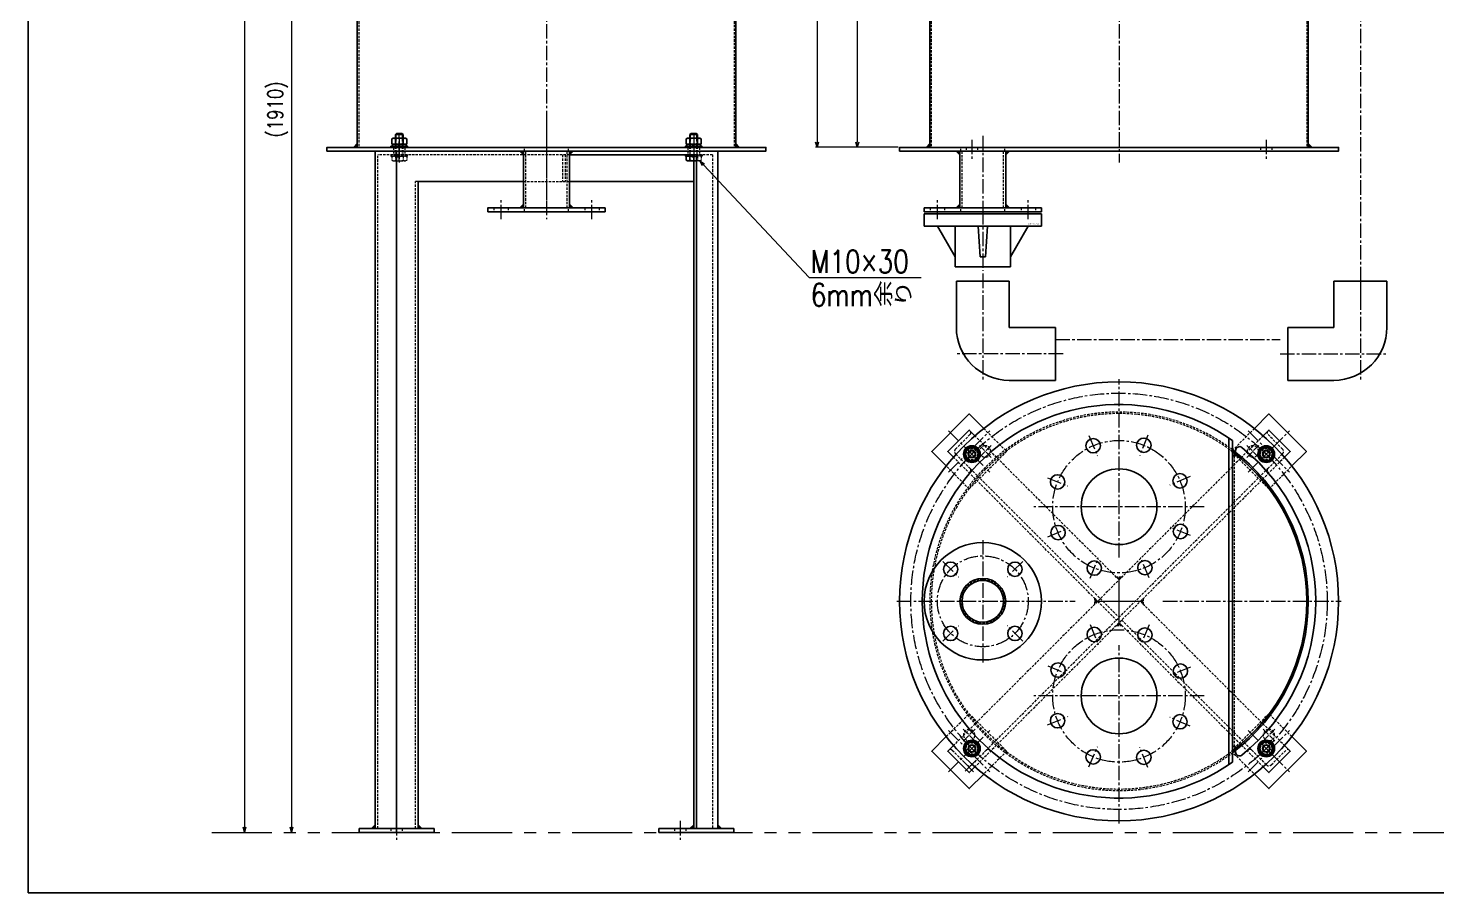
# Model space of a CAD drawing. Header units: millimetres. Extents: x 0 to 70370, y 0 to 11543.
# Drawn here: x 33250 to 35111, y 3808 to 4951 of the extents above; entities that cross this region are included whole.
import ezdxf
from ezdxf import colors
from ezdxf.entities.mleader import LeaderData, LeaderLine
from ezdxf.math import Vec2, Vec3

# ---------------------------------------------------------------- set-up
doc = ezdxf.new("R2010")
doc.units = ezdxf.units.MM
for name, pattern in [('CENTER2', [28.575, 19.05, -3.175, 3.175, -3.175]), ('HIDDEN', [9.525, 6.35, -3.175]), ('HIDDEN2', [4.7625, 3.175, -1.5875]), ('PHANTOM2', [31.75, 15.875, -3.175, 3.175, -3.175, 3.175, -3.175])]:
    doc.linetypes.add(name, pattern=pattern)
for name, color, linetype, lineweight in [('01_外形線', 7, 'Continuous', 25), ('02_細線', 5, 'Continuous', 13), ('03_かくれ線', 6, 'HIDDEN2', 13), ('04_中心線', 1, 'CENTER2', 9), ('05_仮想線', 2, 'PHANTOM2', 13), ('07_寸法線', 3, 'Continuous', 9)]:
    doc.layers.add(name, color=color, linetype=linetype, lineweight=lineweight)
doc.styles.get("Standard").update_dxf_attribs({"font": 'arial.ttf'})
doc.styles.add('寸法用', font='simplex.shx', dxfattribs={"width": 0.8, "bigfont": '@extfont2.shx'})
doc.dimstyles.new('機械製図用', dxfattribs={"dimtxt": 3.5, "dimasz": 3.5, "dimexe": 2, "dimexo": 0, "dimgap": 1.2, "dimtad": 1, "dimdsep": 46, "dimtxsty": '寸法用', "dimblk": 'OPEN30', "dimcen": 0, "dimclrd": 256, "dimclre": 256, "dimclrt": 7, "dimazin": 2, "dimtm": 1e-09, "dimtfac": 0.75, "dimtmove": 0, "dimatfit": 3, "dimldrblk": 'OPEN30', "dimfxl": 1, "dimlwd": -1, "dimlwe": -1, "dimarcsym": 0})

# ---------------------------------------------------------------- blocks, each defined once
blk = doc.blocks.new('*U2975')
at = {"layer": '04_中心線', "color": 0, "linetype": 'CENTER2', "transparency": 16777216}
for p, q in [((0, 7), (0, 38.5)), ((-38.5, 0), (-7, 0)), ((7, 0), (38.5, 0)), ((0, -38.5), (0, -7))]:
    blk.add_line(p, q, dxfattribs=at)
at = {"layer": '04_中心線', "color": 0, "linetype": 'Continuous', "transparency": 16777216}
for p, q in [((-3.5, 0), (3.5, 0)), ((0, -3.5), (0, 3.5))]:
    blk.add_line(p, q, dxfattribs=at)
blk = doc.blocks.new('*U2976')
at = {"layer": '04_中心線', "color": 0, "linetype": 'CENTER2', "transparency": 16777216}
for p, q in [((-11, 0), (-1.5, 0)), ((0, 1.5), (0, 11)), ((1.5, 0), (11, 0)), ((0, -11), (0, -1.5))]:
    blk.add_line(p, q, dxfattribs=at)
at = {"layer": '04_中心線', "color": 0, "linetype": 'Continuous', "transparency": 16777216}
for p, q in [((-0.75, 0), (0.75, 0)), ((0, -0.75), (0, 0.75))]:
    blk.add_line(p, q, dxfattribs=at)
blk = doc.blocks.new('*U2977')
at = {"layer": '04_中心線', "color": 0, "linetype": 'CENTER2', "transparency": 16777216}
for p, q in [((0, 7), (0, 38.5)), ((-38.5, 0), (-7, 0)), ((7, 0), (38.5, 0)), ((0, -38.5), (0, -7))]:
    blk.add_line(p, q, dxfattribs=at)
at = {"layer": '04_中心線', "color": 0, "linetype": 'Continuous', "transparency": 16777216}
for p, q in [((-3.5, 0), (3.5, 0)), ((0, -3.5), (0, 3.5))]:
    blk.add_line(p, q, dxfattribs=at)
blk = doc.blocks.new('*U2978')
at = {"layer": '04_中心線', "color": 0, "linetype": 'CENTER2', "transparency": 16777216}
for p, q in [((-11, 0), (-1.5, 0)), ((0, 1.5), (0, 11)), ((1.5, 0), (11, 0)), ((0, -11), (0, -1.5))]:
    blk.add_line(p, q, dxfattribs=at)
at = {"layer": '04_中心線', "color": 0, "linetype": 'Continuous', "transparency": 16777216}
for p, q in [((-0.75, 0), (0.75, 0)), ((0, -0.75), (0, 0.75))]:
    blk.add_line(p, q, dxfattribs=at)
blk = doc.blocks.new('*U2979')
at = {"layer": '04_中心線', "color": 0, "linetype": 'CENTER2', "transparency": 16777216}
for p, q in [((0, 7), (0, 38.5)), ((-38.5, 0), (-7, 0)), ((7, 0), (38.5, 0)), ((0, -38.5), (0, -7))]:
    blk.add_line(p, q, dxfattribs=at)
at = {"layer": '04_中心線', "color": 0, "linetype": 'Continuous', "transparency": 16777216}
for p, q in [((-3.5, 0), (3.5, 0)), ((0, -3.5), (0, 3.5))]:
    blk.add_line(p, q, dxfattribs=at)
blk = doc.blocks.new('*U2980')
at = {"layer": '04_中心線', "color": 0, "linetype": 'CENTER2', "transparency": 16777216}
for p, q in [((-11, 0), (-1.5, 0)), ((0, 1.5), (0, 11)), ((1.5, 0), (11, 0)), ((0, -11), (0, -1.5))]:
    blk.add_line(p, q, dxfattribs=at)
at = {"layer": '04_中心線', "color": 0, "linetype": 'Continuous', "transparency": 16777216}
for p, q in [((-0.75, 0), (0.75, 0)), ((0, -0.75), (0, 0.75))]:
    blk.add_line(p, q, dxfattribs=at)
blk = doc.blocks.new('*U2973')
at = {"layer": '04_中心線', "color": 0, "linetype": 'CENTER2', "transparency": 16777216}
for p, q in [((0, 7), (0, 38.5)), ((-38.5, 0), (-7, 0)), ((7, 0), (38.5, 0)), ((0, -38.5), (0, -7))]:
    blk.add_line(p, q, dxfattribs=at)
at = {"layer": '04_中心線', "color": 0, "linetype": 'Continuous', "transparency": 16777216}
for p, q in [((-3.5, 0), (3.5, 0)), ((0, -3.5), (0, 3.5))]:
    blk.add_line(p, q, dxfattribs=at)
blk = doc.blocks.new('*U2974')
at = {"layer": '04_中心線', "color": 0, "linetype": 'CENTER2', "transparency": 16777216}
for p, q in [((-11, 0), (-1.5, 0)), ((0, 1.5), (0, 11)), ((1.5, 0), (11, 0)), ((0, -11), (0, -1.5))]:
    blk.add_line(p, q, dxfattribs=at)
at = {"layer": '04_中心線', "color": 0, "linetype": 'Continuous', "transparency": 16777216}
for p, q in [((-0.75, 0), (0.75, 0)), ((0, -0.75), (0, 0.75))]:
    blk.add_line(p, q, dxfattribs=at)
blk = doc.blocks.new('*U2981')
at = {"layer": '04_中心線', "color": 0, "linetype": 'CENTER2', "transparency": 16777216}
for p, q in [((-11, 0), (-1.5, 0)), ((0, 1.5), (0, 11)), ((1.5, 0), (11, 0)), ((0, -11), (0, -1.5))]:
    blk.add_line(p, q, dxfattribs=at)
at = {"layer": '04_中心線', "color": 0, "linetype": 'Continuous', "transparency": 16777216}
for p, q in [((-0.75, 0), (0.75, 0)), ((0, -0.75), (0, 0.75))]:
    blk.add_line(p, q, dxfattribs=at)
blk = doc.blocks.new('*U2970')
at = {"layer": '04_中心線', "color": 0, "linetype": 'CENTER2', "transparency": 16777216}
for p, q in [((-11, 0), (-1.5, 0)), ((0, 1.5), (0, 11)), ((1.5, 0), (11, 0)), ((0, -11), (0, -1.5))]:
    blk.add_line(p, q, dxfattribs=at)
at = {"layer": '04_中心線', "color": 0, "linetype": 'Continuous', "transparency": 16777216}
for p, q in [((-0.75, 0), (0.75, 0)), ((0, -0.75), (0, 0.75))]:
    blk.add_line(p, q, dxfattribs=at)
blk = doc.blocks.new('*U2972')
at = {"layer": '04_中心線', "color": 0, "linetype": 'CENTER2', "transparency": 16777216}
for p, q in [((-11, 0), (-1.5, 0)), ((0, 1.5), (0, 11)), ((1.5, 0), (11, 0)), ((0, -11), (0, -1.5))]:
    blk.add_line(p, q, dxfattribs=at)
at = {"layer": '04_中心線', "color": 0, "linetype": 'Continuous', "transparency": 16777216}
for p, q in [((-0.75, 0), (0.75, 0)), ((0, -0.75), (0, 0.75))]:
    blk.add_line(p, q, dxfattribs=at)
blk = doc.blocks.new('*U2971')
at = {"layer": '04_中心線', "color": 0, "linetype": 'CENTER2', "transparency": 16777216}
for p, q in [((-11, 0), (-1.5, 0)), ((0, 1.5), (0, 11)), ((1.5, 0), (11, 0)), ((0, -11), (0, -1.5))]:
    blk.add_line(p, q, dxfattribs=at)
at = {"layer": '04_中心線', "color": 0, "linetype": 'Continuous', "transparency": 16777216}
for p, q in [((-0.75, 0), (0.75, 0)), ((0, -0.75), (0, 0.75))]:
    blk.add_line(p, q, dxfattribs=at)
blk = doc.blocks.new('*U2965')
at = {"layer": '04_中心線', "color": 0, "linetype": 'CENTER2', "transparency": 16777216}
for p, q in [((0, 58), (0, 293.5)), ((-293.5, 0), (-58, 0)), ((58, 0), (293.5, 0)), ((0, -293.5), (0, -58))]:
    blk.add_line(p, q, dxfattribs=at)
at = {"layer": '04_中心線', "color": 0, "linetype": 'Continuous', "transparency": 16777216}
for p, q in [((0, -29), (0, 29)), ((-29, 0), (29, 0))]:
    blk.add_line(p, q, dxfattribs=at)
blk = doc.blocks.new('*U2966')
at = {"layer": '04_中心線', "color": 0, "linetype": 'CENTER2', "transparency": 16777216}
for p, q in [((-11, 0), (-1.5, 0)), ((0, 1.5), (0, 11)), ((1.5, 0), (11, 0)), ((0, -11), (0, -1.5))]:
    blk.add_line(p, q, dxfattribs=at)
at = {"layer": '04_中心線', "color": 0, "linetype": 'Continuous', "transparency": 16777216}
for p, q in [((-0.75, 0), (0.75, 0)), ((0, -0.75), (0, 0.75))]:
    blk.add_line(p, q, dxfattribs=at)
blk = doc.blocks.new('*U2967')
at = {"layer": '04_中心線', "color": 0, "linetype": 'CENTER2', "transparency": 16777216}
for p, q in [((-11, 0), (-1.5, 0)), ((0, 1.5), (0, 11)), ((1.5, 0), (11, 0)), ((0, -11), (0, -1.5))]:
    blk.add_line(p, q, dxfattribs=at)
at = {"layer": '04_中心線', "color": 0, "linetype": 'Continuous', "transparency": 16777216}
for p, q in [((-0.75, 0), (0.75, 0)), ((0, -0.75), (0, 0.75))]:
    blk.add_line(p, q, dxfattribs=at)
blk = doc.blocks.new('*U2968')
at = {"layer": '04_中心線', "color": 0, "linetype": 'CENTER2', "transparency": 16777216}
for p, q in [((0, 1.5), (0, 11)), ((-11, 0), (-1.5, 0)), ((0, -11), (0, -1.5)), ((1.5, 0), (11, 0))]:
    blk.add_line(p, q, dxfattribs=at)
at = {"layer": '04_中心線', "color": 0, "linetype": 'Continuous', "transparency": 16777216}
for p, q in [((0, -0.75), (0, 0.75)), ((-0.75, 0), (0.75, 0))]:
    blk.add_line(p, q, dxfattribs=at)
blk = doc.blocks.new('*U2969')
at = {"layer": '04_中心線', "color": 0, "linetype": 'CENTER2', "transparency": 16777216}
for p, q in [((-11, 0), (-1.5, 0)), ((0, 1.5), (0, 11)), ((1.5, 0), (11, 0)), ((0, -11), (0, -1.5))]:
    blk.add_line(p, q, dxfattribs=at)
at = {"layer": '04_中心線', "color": 0, "linetype": 'Continuous', "transparency": 16777216}
for p, q in [((-0.75, 0), (0.75, 0)), ((0, -0.75), (0, 0.75))]:
    blk.add_line(p, q, dxfattribs=at)
blk = doc.blocks.new('_Open30')
at = {"color": 0, "linetype": 'ByBlock', "lineweight": -2}
for p, q in [((-1, 0.27), (0, 0)), ((0, 0), (-1, -0.27)), ((0, 0), (-1, 0))]:
    blk.add_line(p, q, dxfattribs=at)
blk = doc.blocks.new('*D2992')
at = {"layer": '07_寸法線', "color": 4, "ltscale": 3, "transparency": 16777216}
for p, q in [((34345.1, 5510.9), (34345.1, 4800.2)), ((34398.9, 4793.2), (34343.1, 4793.2))]:
    blk.add_line(p, q, dxfattribs=at)
at = {"layer": 'Defpoints', "color": 0, "linetype": 'HIDDEN', "ltscale": 3, "transparency": 16777216}
for p in [(34345.1, 5517.9), (34345.1, 4793.2), (34400.9, 4793.2)]:
    blk.add_point(p, dxfattribs=at)
at = {"layer": '07_寸法線', "color": 4, "linetype": 'HIDDEN', "ltscale": 3, "transparency": 16777216, "xscale": 7, "yscale": 7, "zscale": 7}
for p, rotation in [((34345.1, 5517.9), 90), ((34345.1, 4793.2), 270)]:
    blk.add_blockref('_Open30', p, dxfattribs=dict(at, rotation=rotation))
at = {"layer": '07_寸法線', "color": 4, "linetype": 'HIDDEN', "ltscale": 3, "transparency": 16777216, "insert": (34326.9, 5155.5), "char_height": 20, "attachment_point": 5, "rotation": 90, "style": '寸法用'}
blk.add_mtext('(724.7)', dxfattribs=at)
blk = doc.blocks.new('*D2993')
at = {"layer": '07_寸法線', "color": 4, "linetype": 'HIDDEN', "ltscale": 3, "transparency": 16777216}
blk.add_line((34343.1, 5603.4), (34289.9, 5603.4), dxfattribs=at)
at = {"layer": '07_寸法線', "color": 4, "ltscale": 3, "transparency": 16777216}
for p, q in [((34291.9, 5596.4), (34291.9, 4800.2)), ((34398.9, 4793.2), (34289.9, 4793.2))]:
    blk.add_line(p, q, dxfattribs=at)
at = {"layer": 'Defpoints', "color": 0, "linetype": 'HIDDEN', "ltscale": 3, "transparency": 16777216}
for p in [(34345.1, 5603.4), (34291.9, 4793.2), (34400.9, 4793.2)]:
    blk.add_point(p, dxfattribs=at)
at = {"layer": '07_寸法線', "color": 4, "linetype": 'HIDDEN', "ltscale": 3, "transparency": 16777216, "xscale": 7, "yscale": 7, "zscale": 7}
for p, rotation in [((34291.9, 5603.4), 90), ((34291.9, 4793.2), 270)]:
    blk.add_blockref('_Open30', p, dxfattribs=dict(at, rotation=rotation))
at = {"layer": '07_寸法線', "color": 4, "linetype": 'HIDDEN', "ltscale": 3, "transparency": 16777216, "insert": (34273.7, 5198.3), "char_height": 20, "attachment_point": 5, "rotation": 90, "style": '寸法用'}
blk.add_mtext('(810.3)', dxfattribs=at)
blk = doc.blocks.new('*D3096')
at = {"layer": '07_寸法線', "color": 4, "linetype": 'HIDDEN', "ltscale": 3, "transparency": 16777216}
blk.add_line((33672.5, 5798.2), (33595.6, 5798.2), dxfattribs=at)
at = {"layer": '07_寸法線', "color": 4, "ltscale": 3, "transparency": 16777216}
blk.add_line((33597.6, 5791.2), (33597.6, 3895.2), dxfattribs=at)
at = {"layer": 'Defpoints', "color": 0, "linetype": 'HIDDEN', "ltscale": 3, "transparency": 16777216}
for p in [(33674.5, 5798.2), (33597.6, 3888.2), (33597.6, 3888.2)]:
    blk.add_point(p, dxfattribs=at)
at = {"layer": '07_寸法線', "color": 4, "linetype": 'HIDDEN', "ltscale": 3, "transparency": 16777216, "xscale": 7, "yscale": 7, "zscale": 7}
for p, rotation in [((33597.6, 5798.2), 90), ((33597.6, 3888.2), 270)]:
    blk.add_blockref('_Open30', p, dxfattribs=dict(at, rotation=rotation))
at = {"layer": '07_寸法線', "color": 4, "linetype": 'HIDDEN', "ltscale": 3, "transparency": 16777216, "insert": (33579.4, 4843.2), "char_height": 20, "attachment_point": 5, "rotation": 90, "style": '寸法用'}
blk.add_mtext('(1910)', dxfattribs=at)
blk = doc.blocks.new('*D3097')
at = {"layer": '07_寸法線', "color": 4, "linetype": 'HIDDEN', "ltscale": 3, "transparency": 16777216}
blk.add_line((33807.5, 6289.2), (33533.5, 6289.2), dxfattribs=at)
at = {"layer": '07_寸法線', "color": 4, "ltscale": 3, "transparency": 16777216}
for p, q in [((33535.5, 6282.2), (33535.5, 3895.2)), ((33537.5, 3888.2), (33537.5, 3888.2))]:
    blk.add_line(p, q, dxfattribs=at)
at = {"layer": 'Defpoints', "color": 0, "linetype": 'HIDDEN', "ltscale": 3, "transparency": 16777216}
for p in [(33809.5, 6289.2), (33535.5, 3888.2), (33535.5, 3888.2)]:
    blk.add_point(p, dxfattribs=at)
at = {"layer": '07_寸法線', "color": 4, "linetype": 'HIDDEN', "ltscale": 3, "transparency": 16777216, "xscale": 7, "yscale": 7, "zscale": 7}
for p, rotation in [((33535.5, 6289.2), 90), ((33535.5, 3888.2), 270)]:
    blk.add_blockref('_Open30', p, dxfattribs=dict(at, rotation=rotation))
at = {"layer": '07_寸法線', "color": 4, "linetype": 'HIDDEN', "ltscale": 3, "transparency": 16777216, "insert": (33517.3, 5088.7), "char_height": 20, "attachment_point": 5, "rotation": 90, "style": '寸法用'}
blk.add_mtext('(2400)', dxfattribs=at)

msp = doc.modelspace()

# ---------------------------------------------------------------- hatches: boundary and pattern name
at = {"layer": '01_外形線'}
h = msp.add_hatch(color=256, dxfattribs=at)
h.dxf.hatch_style = 1
h.paths.add_polyline_path([(33679.471, 4793.179), (33684.471, 4793.179), (33684.471, 4798.179)])
h = msp.add_hatch(color=256, dxfattribs=at)
h.dxf.hatch_style = 1
h.paths.add_polyline_path([(33899.214, 4788.179), (33904.214, 4788.179), (33904.214, 4783.179)])
h = msp.add_hatch(color=256, dxfattribs=at)
h.dxf.hatch_style = 1
h.paths.add_polyline_path([(33964.714, 4783.179), (33964.714, 4788.179), (33969.714, 4788.179)])
h = msp.add_hatch(color=256, dxfattribs=at)
h.dxf.hatch_style = 1
h.paths.add_polyline_path([(34184.471, 4798.179), (34184.471, 4793.179), (34189.471, 4793.179)])
h = msp.add_hatch(color=256, dxfattribs=at)
h.dxf.hatch_style = 1
h.paths.add_polyline_path([(34435.9, 4793.179), (34440.9, 4793.179), (34440.9, 4798.179)])
h = msp.add_hatch(color=256, dxfattribs=at)
h.dxf.hatch_style = 1
h.paths.add_polyline_path([(34475.71, 4788.179), (34480.71, 4788.179), (34480.71, 4783.179)])
h = msp.add_hatch(color=256, dxfattribs=at)
h.dxf.hatch_style = 1
h.paths.add_polyline_path([(34541.21, 4783.179), (34541.21, 4788.179), (34546.21, 4788.179)])
h = msp.add_hatch(color=256, dxfattribs=at)
h.dxf.hatch_style = 1
h.paths.add_polyline_path([(34940.9, 4798.179), (34940.9, 4793.179), (34945.9, 4793.179)])
h = msp.add_hatch(color=256, dxfattribs=at)
h.dxf.hatch_style = 1
h.paths.add_polyline_path([(33899.214, 4713.179), (33904.214, 4713.179), (33904.214, 4718.179)])
h = msp.add_hatch(color=256, dxfattribs=at)
h.dxf.hatch_style = 1
h.paths.add_polyline_path([(33964.714, 4718.179), (33964.714, 4713.179), (33969.714, 4713.179)])
h = msp.add_hatch(color=256, dxfattribs=at)
h.dxf.hatch_style = 1
h.paths.add_polyline_path([(34475.71, 4713.179), (34480.71, 4713.179), (34480.71, 4718.179)])
h = msp.add_hatch(color=256, dxfattribs=at)
h.dxf.hatch_style = 1
h.paths.add_polyline_path([(34541.21, 4718.179), (34541.21, 4713.179), (34546.21, 4713.179)])
h = msp.add_hatch(color=256, dxfattribs=at)
h.dxf.hatch_style = 1
h.paths.add_polyline_path([(33703.197, 3893.179), (33708.197, 3893.179), (33708.197, 3898.179)])
h = msp.add_hatch(color=256, dxfattribs=at)
h.dxf.hatch_style = 1
h.paths.add_polyline_path([(33764.766, 3898.179), (33764.766, 3893.179), (33769.766, 3893.179)])
h = msp.add_hatch(color=256, dxfattribs=at)
h.dxf.hatch_style = 1
h.paths.add_polyline_path([(34123.926, 3893.179), (34128.926, 3893.179), (34128.926, 3898.179)])
h = msp.add_hatch(color=256, dxfattribs=at)
h.dxf.hatch_style = 1
h.paths.add_polyline_path([(34160.746, 3898.179), (34160.746, 3893.179), (34165.746, 3893.179)])
at = {"layer": '03_かくれ線'}
h = msp.add_hatch(color=256, dxfattribs=at)
h.dxf.hatch_style = 1
h.paths.add_polyline_path([(34687.382, 4225.226), (34690.918, 4221.691), (34694.453, 4225.226)])
h = msp.add_hatch(color=256, dxfattribs=at)
h.dxf.hatch_style = 1
h.paths.add_polyline_path([(34659.098, 4189.871), (34662.633, 4193.407), (34659.098, 4196.942)])
h = msp.add_hatch(color=256, dxfattribs=at)
h.dxf.hatch_style = 1
h.paths.add_polyline_path([(34722.737, 4196.942), (34719.202, 4193.407), (34722.737, 4189.871)])
h = msp.add_hatch(color=256, dxfattribs=at)
h.dxf.hatch_style = 1
h.paths.add_polyline_path([(34694.453, 4161.587), (34690.918, 4165.122), (34687.382, 4161.587)])

# ---------------------------------------------------------------- linework, layer by layer
at = {"layer": '01_外形線'}
for p, q in [((33904.221, 4788.179), (33708.197, 4788.179)), ((33736.481, 3893.179), (33736.481, 4788.179)), ((33964.721, 4788.179), (34160.746, 4788.179)), ((33964.721, 4783.179), (34132.461, 4783.179)), ((34128.926, 3893.179), (34128.926, 4783.179)), ((34132.461, 3893.179), (34132.461, 4783.179)), ((34160.746, 3893.179), (34160.746, 4788.179)), ((33764.766, 4748.179), (33904.221, 4748.179)), ((33764.766, 3893.179), (33764.766, 4748.179)), ((33964.721, 4748.179), (34128.926, 4748.179)), ((34835.9, 4409.226), (34835.9, 3977.602)), ((34840.9, 4405.782), (34840.9, 3981.046)), ((34844.9, 4385.414), (34844.9, 4392.773)), ((34840.9, 4385.414), (34840.9, 4001.414)), ((34844.9, 4385.414), (34840.9, 4385.414)), ((34844.9, 4001.414), (34840.9, 4001.414)), ((34844.9, 4001.414), (34844.9, 3994.055)), ((34492.928, 3967.132), (34464.643, 3995.417)), ((34485.217, 3981.914), (34498.802, 3968.329)), ((34501.295, 3982.571), (34487.624, 3968.9)), ((33736.481, 3888.179), (33736.481, 3893.179))]:
    msp.add_line(p, q, dxfattribs=at)
at = {"layer": '01_外形線', "transparency": 33554559}
for p, q in [((34475.96, 4616.313), (34545.96, 4616.313)), ((34475.96, 4555.313), (34475.96, 4616.313)), ((34545.96, 4616.313), (34545.96, 4555.313)), ((35044.776, 4616.313), (34974.776, 4616.313)), ((34974.776, 4616.313), (34974.776, 4555.313)), ((35044.776, 4555.313), (35044.776, 4616.313)), ((34545.96, 4555.313), (34606.96, 4555.313)), ((34606.96, 4555.313), (34606.96, 4485.313)), ((34974.776, 4555.313), (34913.776, 4555.313)), ((34913.776, 4555.313), (34913.776, 4485.313)), ((34606.96, 4485.313), (34545.96, 4485.313)), ((34913.776, 4485.313), (34974.776, 4485.313))]:
    msp.add_line(p, q, dxfattribs=at)
at = {"layer": '01_外形線'}
for points in [[(33684.464, 4793.179), (34184.464, 4793.179), (34184.464, 5793.179), (33684.464, 5793.179)], [(34440.9, 4793.179), (34940.9, 4793.179), (34940.9, 5793.179), (34440.9, 5793.179)], [(33644.464, 4788.179), (34224.464, 4788.179), (34224.464, 4793.179), (33644.464, 4793.179)], [(33729.01, 4793.179), (33751.01, 4793.179), (33751.01, 4794.679), (33729.01, 4794.679)], [(33904.214, 4713.179), (33964.714, 4713.179), (33964.714, 4788.179), (33904.214, 4788.179)], [(34117.918, 4793.179), (34139.918, 4793.179), (34139.918, 4794.679), (34117.918, 4794.679)], [(34400.9, 4788.179), (34980.9, 4788.179), (34980.9, 4793.179), (34400.9, 4793.179)], [(34480.71, 4713.179), (34541.21, 4713.179), (34541.21, 4788.179), (34480.71, 4788.179)], [(33856.964, 4708.179), (34011.964, 4708.179), (34011.964, 4713.179), (33856.964, 4713.179)], [(34433.46, 4708.179), (34588.46, 4708.179), (34588.46, 4713.179), (34433.46, 4713.179)], [(33686.984, 3888.179), (33785.979, 3888.179), (33785.979, 3893.179), (33686.984, 3893.179)], [(34082.964, 3888.179), (34181.959, 3888.179), (34181.959, 3893.179), (34082.964, 3893.179)]]:
    msp.add_lwpolyline(points, close=True, dxfattribs=at)
for points in [[(33730.195, 4804.426), (33731.76, 4805.329)], [(33730.195, 4797.329), (33730.195, 4804.426)], [(33748.26, 4805.329), (33731.76, 4805.329)], [(33735, 4805.324), (33734.995, 4810.174)], [(33735.017, 4810.179), (33736.517, 4811.679)], [(33735.017, 4810.179), (33745.017, 4810.179)], [(33735.102, 4797.329), (33735.102, 4804.426)], [(33736.517, 4811.679), (33743.517, 4811.679)], [(33745.017, 4810.179), (33743.517, 4811.679)], [(33744.917, 4797.329), (33744.917, 4804.426)], [(33745.017, 4805.329), (33745.017, 4810.179)], [(33749.825, 4804.426), (33748.26, 4805.329)], [(33749.825, 4797.329), (33749.825, 4804.426)], [(34119.103, 4804.426), (34120.668, 4805.329)], [(34119.103, 4797.329), (34119.103, 4804.426)], [(34137.168, 4805.329), (34120.668, 4805.329)], [(34123.909, 4805.324), (34123.904, 4810.174)], [(34123.926, 4810.179), (34125.426, 4811.679)], [(34123.926, 4810.179), (34133.926, 4810.179)], [(34124.011, 4797.329), (34124.011, 4804.426)], [(34125.426, 4811.679), (34132.426, 4811.679)], [(34133.926, 4810.179), (34132.426, 4811.679)], [(34133.826, 4797.329), (34133.826, 4804.426)], [(34133.926, 4805.329), (34133.926, 4810.179)], [(34138.733, 4804.426), (34137.168, 4805.329)], [(34138.733, 4797.329), (34138.733, 4804.426)], [(33684.471, 4793.179), (33684.471, 4798.179), (33679.471, 4793.179), (33684.471, 4793.179)], [(33708.197, 3893.179), (33708.197, 4788.179)], [(33749.825, 4797.329), (33730.195, 4797.329)], [(33738.6, 4797.329), (33730.81, 4797.329)], [(33730.81, 4797.329), (33730.81, 4794.679)], [(33739.51, 4794.679), (33730.81, 4794.679)], [(33739.51, 4794.679), (33738.6, 4797.329)], [(33749.21, 4797.329), (33739.6, 4797.329)], [(33740.51, 4794.679), (33739.6, 4797.329)], [(33749.21, 4794.679), (33740.51, 4794.679)], [(33749.21, 4794.679), (33749.21, 4797.329)], [(33904.214, 4788.179), (33904.214, 4783.179), (33899.214, 4788.179), (33904.214, 4788.179)], [(33964.714, 4788.179), (33964.714, 4783.179), (33969.714, 4788.179), (33964.714, 4788.179)], [(34128.926, 4783.179), (34117.926, 4783.179), (34117.926, 4781.679), (34128.926, 4781.679)], [(34138.733, 4797.329), (34119.103, 4797.329)], [(34127.508, 4797.329), (34119.718, 4797.329)], [(34119.718, 4797.329), (34119.718, 4794.679)], [(34128.418, 4794.679), (34119.718, 4794.679)], [(34128.418, 4794.679), (34127.508, 4797.329)], [(34138.118, 4797.329), (34128.508, 4797.329)], [(34129.418, 4794.679), (34128.508, 4797.329)], [(34138.118, 4794.679), (34129.418, 4794.679)], [(34138.118, 4794.679), (34138.118, 4797.329)], [(34184.471, 4793.179), (34184.471, 4798.179), (34189.471, 4793.179), (34184.471, 4793.179)], [(34440.9, 4793.179), (34440.9, 4798.179), (34435.9, 4793.179), (34440.9, 4793.179)], [(34480.71, 4788.179), (34480.71, 4783.179), (34475.71, 4788.179), (34480.71, 4788.179)], [(34541.21, 4788.179), (34541.21, 4783.179), (34546.21, 4788.179), (34541.21, 4788.179)], [(34940.9, 4793.179), (34940.9, 4798.179), (34945.9, 4793.179), (34940.9, 4793.179)], [(34119.111, 4781.679), (34119.111, 4776.183)], [(34119.111, 4776.183), (34120.676, 4775.279)], [(34120.676, 4775.279), (34128.926, 4775.279)], [(34124.018, 4781.679), (34124.018, 4776.183)], [(33904.214, 4713.179), (33904.214, 4718.179), (33899.214, 4713.179), (33904.214, 4713.179)], [(33964.714, 4713.179), (33964.714, 4718.179), (33969.714, 4713.179), (33964.714, 4713.179)], [(34480.71, 4713.179), (34480.71, 4718.179), (34475.71, 4713.179), (34480.71, 4713.179)], [(34541.21, 4713.179), (34541.21, 4718.179), (34546.21, 4713.179), (34541.21, 4713.179)], [(34512.096, 4421.725), (34492.928, 4440.894), (34443.43, 4391.397), (34462.599, 4372.228)], [(34869.722, 4421.709), (34888.907, 4440.894), (34938.405, 4391.397), (34919.216, 4372.208)], [(34500.48, 4412.128), (34492.928, 4419.681), (34464.643, 4391.397), (34472.195, 4383.845)], [(34881.339, 4412.112), (34888.907, 4419.681), (34917.192, 4391.397), (34909.621, 4383.826)], [(34486.983, 4390.416), (34493.923, 4397.356)], [(34490.188, 4393.621), (34489.698, 4394.11)], [(34490.718, 4394.151), (34490.228, 4394.641)], [(34493.923, 4397.356), (34503.403, 4394.816)], [(34503.403, 4394.816), (34505.944, 4385.335)], [(34878.396, 4394.816), (34875.856, 4385.335)], [(34887.877, 4397.356), (34878.396, 4394.816)], [(34894.817, 4390.416), (34887.877, 4397.356)], [(34891.082, 4394.151), (34891.571, 4394.641)], [(34891.612, 4393.621), (34892.102, 4394.11)], [(34489.523, 4380.935), (34486.983, 4390.416)], [(34499.004, 4378.395), (34489.523, 4380.935)], [(34505.944, 4385.335), (34499.004, 4378.395)], [(34875.856, 4385.335), (34882.796, 4378.395)], [(34882.796, 4378.395), (34892.277, 4380.935)], [(34892.277, 4380.935), (34894.817, 4390.416)], [(34512.106, 3965.097), (34492.928, 3945.919), (34443.43, 3995.417), (34462.605, 4014.592)], [(34500.488, 3974.693), (34492.928, 3967.132), (34464.643, 3995.417), (34472.202, 4002.975)], [(34489.523, 4005.892), (34486.983, 3996.412)], [(34499.004, 4008.433), (34489.523, 4005.892)], [(34505.944, 4001.493), (34499.004, 4008.433)], [(34503.403, 3992.012), (34505.944, 4001.493)], [(34919.211, 4014.61), (34938.405, 3995.417), (34888.907, 3945.919), (34869.714, 3965.113)], [(34875.856, 4001.493), (34882.796, 4008.433)], [(34878.396, 3992.012), (34875.856, 4001.493)], [(34909.614, 4002.994), (34917.192, 3995.417), (34888.907, 3967.132), (34881.331, 3974.709)], [(34882.796, 4008.433), (34892.277, 4005.892)], [(34892.277, 4005.892), (34894.817, 3996.412)], [(34486.983, 3996.412), (34493.923, 3989.472)], [(34490.188, 3993.207), (34489.698, 3992.717)], [(34490.718, 3992.677), (34490.228, 3992.187)], [(34493.923, 3989.472), (34503.403, 3992.012)], [(34887.877, 3989.472), (34878.396, 3992.012)], [(34894.817, 3996.412), (34887.877, 3989.472)], [(34891.082, 3992.677), (34891.571, 3992.187)], [(34891.612, 3993.207), (34892.102, 3992.717)], [(33708.197, 3893.179), (33708.197, 3898.179), (33703.197, 3893.179), (33708.197, 3893.179)], [(33764.766, 3893.179), (33764.766, 3898.179), (33769.766, 3893.179), (33764.766, 3893.179)], [(34128.926, 3893.179), (34128.926, 3898.179), (34123.926, 3893.179), (34128.926, 3893.179)], [(34160.746, 3893.179), (34160.746, 3898.179), (34165.746, 3893.179), (34160.746, 3893.179)]]:
    msp.add_lwpolyline(points, dxfattribs=at)
for points in [[(33735.102, 4804.426, 0.26794911), (33730.195, 4804.426)], [(33744.917, 4804.426, 0.18411176), (33735.102, 4804.426)], [(33749.825, 4804.426, 0.26794911), (33744.917, 4804.426)], [(34124.011, 4804.426, 0.26794911), (34119.103, 4804.426)], [(34133.826, 4804.426, 0.18411176), (34124.011, 4804.426)], [(34138.733, 4804.426, 0.26794911), (34133.826, 4804.426)], [(34119.111, 4776.183, 0.26794911), (34124.018, 4776.183)], [(34487.964, 4391.397, -0.08818739), (34489.698, 4394.11)], [(34490.228, 4394.641, -0.08818739), (34492.942, 4396.375)], [(34495.263, 4396.997, -0.19886685), (34502.063, 4395.175)], [(34503.763, 4393.476, -0.19886685), (34505.585, 4386.676)], [(34878.037, 4393.476, 0.19886685), (34876.215, 4386.676)], [(34886.537, 4396.997, 0.19886685), (34879.737, 4395.175)], [(34891.571, 4394.641, 0.08818739), (34888.858, 4396.375)], [(34893.836, 4391.397, 0.08818739), (34892.102, 4394.11)], [(34489.164, 4382.276, -0.19886685), (34487.342, 4389.076)], [(34497.663, 4378.754, -0.19886685), (34490.863, 4380.576)], [(34504.963, 4384.354, -0.19886685), (34499.985, 4379.376)], [(34876.837, 4384.354, 0.19886685), (34881.815, 4379.376)], [(34884.137, 4378.754, 0.19886685), (34890.937, 4380.576)], [(34892.636, 4382.276, 0.19886685), (34894.458, 4389.076)], [(34489.164, 4004.552, 0.19886685), (34487.342, 3997.752)], [(34497.663, 4008.074, 0.19886685), (34490.863, 4006.252)], [(34504.963, 4002.474, 0.19886685), (34499.985, 4007.452)], [(34876.837, 4002.474, -0.19886685), (34881.815, 4007.452)], [(34884.137, 4008.074, -0.19886685), (34890.937, 4006.252)], [(34892.636, 4004.552, -0.19886685), (34894.458, 3997.752)], [(34487.964, 3995.431, 0.08818739), (34489.698, 3992.717)], [(34490.228, 3992.187, 0.08818739), (34492.942, 3990.453)], [(34495.263, 3989.831, 0.19886685), (34502.063, 3991.653)], [(34503.763, 3993.352, 0.19886685), (34505.585, 4000.152)], [(34878.037, 3993.352, -0.19886685), (34876.215, 4000.152)], [(34886.537, 3989.831, -0.19886685), (34879.737, 3991.653)], [(34891.571, 3992.187, -0.08818739), (34888.858, 3990.453)], [(34893.836, 3995.431, -0.08818739), (34892.102, 3992.717)]]:
    msp.add_lwpolyline(points, format="xyb", dxfattribs=at)
at = {"layer": '01_外形線', "transparency": 33554559}
for points in [[(34588.46, 4705.179), (34433.46, 4705.179)], [(34433.46, 4705.179), (34433.46, 4689.179)], [(34588.46, 4689.179), (34588.46, 4705.179)], [(34433.46, 4689.179), (34588.46, 4689.179)], [(34450.96, 4689.179), (34474.46, 4648.476)], [(34474.46, 4635.179), (34474.46, 4689.179)], [(34504.96, 4689.179), (34507.46, 4648.476)], [(34516.96, 4689.179), (34514.46, 4648.476)], [(34547.46, 4689.179), (34547.46, 4635.179)], [(34570.96, 4689.179), (34547.46, 4648.476)], [(34547.46, 4635.179), (34474.46, 4635.179)], [(34507.46, 4648.476), (34514.46, 4648.476)]]:
    msp.add_lwpolyline(points, dxfattribs=at)
at = {"layer": '01_外形線'}
msp.add_lwpolyline([(34840.9, 4405.782, 1.9306146), (34840.9, 3981.046)], format="xyb", close=True, dxfattribs=at)
for centre, radius in [((34690.918, 4193.407), 290), ((34496.463, 4387.876), 11), ((34496.463, 4387.876), 8.5), ((34496.463, 4387.876), 5), ((34656.711, 4398.958), 9.5), ((34723.678, 4399.543), 9.5), ((34885.337, 4387.876), 11), ((34885.337, 4387.876), 8.5), ((34885.337, 4387.876), 5), ((34496.463, 4387.876), 4.188), ((34885.337, 4387.876), 4.188), ((34609.771, 4351.192), 9.5), ((34690.9, 4318.414), 50), ((34771.444, 4352.603), 9.5), ((34610.356, 4284.225), 9.5), ((34772.028, 4285.636), 9.5), ((34510.918, 4193.407), 77.5), ((34468.491, 4235.833), 9.5), ((34553.344, 4235.833), 9.5), ((34658.122, 4237.285), 9.5), ((34725.089, 4237.87), 9.5), ((34510.918, 4193.407), 30.25), ((34510.918, 4193.407), 27.45), ((34468.491, 4150.98), 9.5), ((34553.344, 4150.98), 9.5), ((34658.122, 4149.543), 9.5), ((34725.089, 4148.958), 9.5), ((34690.9, 4068.414), 50), ((34610.356, 4102.603), 9.5), ((34772.028, 4101.192), 9.5), ((34609.771, 4035.636), 9.5), ((34771.444, 4034.225), 9.5), ((34496.463, 3998.952), 11), ((34496.463, 3998.952), 8.5), ((34496.463, 3998.952), 5), ((34496.463, 3998.952), 4.188), ((34885.337, 3998.952), 11), ((34885.337, 3998.952), 8.5), ((34885.337, 3998.952), 5), ((34885.337, 3998.952), 4.188), ((34656.711, 3987.87), 9.5), ((34723.678, 3987.285), 9.5)]:
    msp.add_circle(centre, radius, dxfattribs=at)
for centre, radius, start, end in [((34128.926, 4789.059), 13.779, 249.135996, 270), ((34690.9, 4193.414), 250, 306.869898, 53.130102), ((34849.9, 4392.773), 5, 51.425669, 180), ((34690.9, 4193.414), 260, 308.574331, 51.425669), ((34690.9, 4193.414), 248, 307.217236, 52.782764), ((34849.9, 3994.055), 5, 180, 308.574331)]:
    msp.add_arc(centre, radius, start, end, dxfattribs=at)
at = {"layer": '01_外形線', "transparency": 33554559}
for centre, start, end in [((34545.96, 4555.313), 180, 270), ((34974.776, 4555.313), 270, 0)]:
    msp.add_arc(centre, 70, start, end, dxfattribs=at)
at = {"layer": '02_細線'}
for points in [[(33735.9, 4805.325), (33735.894, 4811.075)], [(33744.117, 4805.329), (33744.117, 4811.079)], [(34124.809, 4805.325), (34124.803, 4811.075)], [(34133.026, 4805.329), (34133.026, 4811.079)]]:
    msp.add_lwpolyline(points, dxfattribs=at)
at = {"layer": '03_かくれ線'}
for p, q in [((33686.464, 5793.179), (33686.464, 4793.179)), ((34182.464, 5793.179), (34182.464, 4793.179)), ((34442.9, 5793.179), (34442.9, 4793.179)), ((34938.9, 5793.179), (34938.9, 4793.179)), ((33964.721, 4783.179), (33711.733, 4783.179)), ((33711.733, 3893.179), (33711.733, 4783.179)), ((33732.51, 4793.179), (33732.51, 4788.179)), ((33732.517, 4788.179), (33732.517, 4783.179)), ((33747.51, 4793.179), (33747.51, 4788.179)), ((33747.517, 4788.179), (33747.517, 4783.179)), ((33904.221, 4788.179), (33964.721, 4788.179)), ((33905.464, 4788.179), (33905.464, 4793.179)), ((33907.014, 4713.179), (33907.014, 4788.179)), ((33934.471, 4788.179), (33934.471, 4783.179)), ((33955.685, 4783.179), (33955.685, 4748.179)), ((33959.22, 4783.179), (33959.22, 4748.179)), ((33961.914, 4713.179), (33961.914, 4788.179)), ((33963.464, 4788.179), (33963.464, 4793.179)), ((34121.418, 4793.179), (34121.418, 4788.179)), ((34121.426, 4788.179), (34121.426, 4783.179)), ((34153.674, 4783.179), (34132.461, 4783.179)), ((34136.418, 4793.179), (34136.418, 4788.179)), ((34136.426, 4788.179), (34136.426, 4783.179)), ((34153.674, 4783.179), (34153.674, 3893.179)), ((34481.96, 4788.179), (34481.96, 4793.179)), ((34483.51, 4713.179), (34483.51, 4788.179)), ((34488.946, 4793.179), (34488.946, 4788.179)), ((34503.946, 4793.179), (34503.946, 4788.179)), ((34538.41, 4713.179), (34538.41, 4788.179)), ((34539.96, 4788.179), (34539.96, 4793.179)), ((34877.854, 4793.179), (34877.854, 4788.179)), ((34892.854, 4793.179), (34892.854, 4788.179)), ((33761.23, 3893.179), (33761.23, 4748.179)), ((33764.766, 4748.179), (33761.23, 4748.179)), ((33904.221, 4748.179), (33964.721, 4748.179)), ((33864.964, 4713.179), (33864.964, 4708.179)), ((33883.964, 4713.179), (33883.964, 4708.179)), ((33905.464, 4708.179), (33905.464, 4713.179)), ((33963.464, 4708.179), (33963.464, 4713.179)), ((33984.964, 4713.179), (33984.964, 4708.179)), ((34003.964, 4713.179), (34003.964, 4708.179)), ((34441.46, 4713.179), (34441.46, 4708.179)), ((34460.46, 4713.179), (34460.46, 4708.179)), ((34481.96, 4708.179), (34481.96, 4713.179)), ((34539.96, 4708.179), (34539.96, 4713.179)), ((34561.46, 4713.179), (34561.46, 4708.179)), ((34580.46, 4713.179), (34580.46, 4708.179)), ((34881.339, 4412.112), (34472.202, 4002.975)), ((34690.918, 4221.691), (34500.48, 4412.128)), ((34662.633, 4193.407), (34472.195, 4383.845)), ((34909.625, 4383.829), (34500.488, 3974.693)), ((34842.9, 4385.414), (34842.9, 4001.414)), ((34494.342, 4368.769), (34690.918, 4172.193)), ((34515.555, 3996.831), (34887.493, 4368.769)), ((34662.633, 4193.407), (34687.382, 4168.658)), ((34719.202, 4193.407), (34909.614, 4002.994)), ((34690.918, 4165.122), (34881.331, 3974.709)), ((34694.453, 4168.658), (34866.28, 3996.831)), ((33728.981, 3893.179), (33728.981, 3888.179)), ((33743.981, 3893.179), (33743.981, 3888.179)), ((34103.748, 3893.179), (34103.748, 3888.179)), ((34118.748, 3893.179), (34118.748, 3888.179))]:
    msp.add_line(p, q, dxfattribs=at)
for points in [[(33735.017, 4781.679), (33735.017, 4805.329)], [(33735.917, 4781.679), (33735.917, 4805.329)], [(33744.123, 4781.683), (33744.1, 4805.333)], [(33745.023, 4781.684), (33745, 4805.334)], [(34123.926, 4781.679), (34123.926, 4805.329)], [(34124.826, 4781.679), (34124.826, 4805.329)], [(34133.032, 4781.683), (34133.009, 4805.333)], [(34133.932, 4781.684), (34133.909, 4805.334)], [(34128.926, 4783.179), (34139.926, 4783.179), (34139.926, 4781.679), (34128.926, 4781.679)], [(33730.202, 4781.679), (33730.202, 4776.183)], [(33749.832, 4781.679), (33730.202, 4781.679)], [(33730.202, 4776.183), (33731.767, 4775.279)], [(33731.767, 4775.279), (33748.267, 4775.279)], [(33735.11, 4781.679), (33735.11, 4776.183)], [(33744.924, 4781.679), (33744.924, 4776.183)], [(33749.832, 4776.183), (33748.267, 4775.279)], [(33749.832, 4781.679), (33749.832, 4776.183)], [(34137.176, 4775.279), (34128.926, 4775.279)], [(34133.833, 4781.679), (34133.833, 4776.183)], [(34138.741, 4776.183), (34137.176, 4775.279)], [(34138.741, 4781.679), (34138.741, 4776.183)], [(34512.098, 4421.724), (34542.425, 4391.397), (34492.928, 4341.899), (34462.599, 4372.228)], [(34869.719, 4421.705), (34839.41, 4391.397), (34888.907, 4341.899), (34919.216, 4372.208)], [(34690.918, 4221.691), (34694.453, 4225.226), (34687.382, 4225.226), (34690.918, 4221.691)], [(34662.633, 4193.407), (34659.098, 4189.871), (34659.098, 4196.942), (34662.633, 4193.407)], [(34719.202, 4193.407), (34722.737, 4196.942), (34722.737, 4189.871), (34719.202, 4193.407)], [(34690.918, 4165.122), (34687.382, 4161.587), (34694.453, 4161.587), (34690.918, 4165.122)], [(34462.605, 4014.592), (34492.928, 4044.914), (34542.425, 3995.417), (34512.106, 3965.097)], [(34919.21, 4014.612), (34888.907, 4044.914), (34839.41, 3995.417), (34869.714, 3965.113)]]:
    msp.add_lwpolyline(points, dxfattribs=at)
msp.add_lwpolyline([(33751.017, 4783.179), (33729.017, 4783.179), (33729.017, 4781.679), (33751.017, 4781.679)], close=True, dxfattribs=at)
for points in [[(33730.202, 4776.183, 0.26794911), (33735.11, 4776.183)], [(33735.11, 4776.183, 0.18411176), (33744.924, 4776.183)], [(33744.924, 4776.183, 0.26794911), (33749.832, 4776.183)], [(34133.833, 4776.183, 0.26794911), (34138.741, 4776.183)], [(34492.928, 4363.112), (34494.342, 4364.526, 0.41421356), (34494.342, 4368.769), (34474.896, 4388.215, -0.41421356), (34474.896, 4394.578), (34494.342, 4414.024, 0.41421356), (34494.342, 4418.267), (34492.928, 4419.681)], [(34888.907, 4363.112), (34887.493, 4364.526, -0.41421356), (34887.493, 4368.769), (34906.939, 4388.215, 0.41421356), (34906.939, 4394.578), (34887.493, 4414.024, -0.41421356), (34887.493, 4418.267), (34888.907, 4419.681)], [(34521.212, 3995.417), (34519.798, 3996.831, 0.41421356), (34515.555, 3996.831), (34496.11, 3977.385, -0.41421356), (34489.746, 3977.385), (34470.3, 3996.831, 0.41421356), (34466.058, 3996.831), (34464.643, 3995.417)], [(34860.623, 3995.417), (34862.037, 3996.831, -0.41421356), (34866.28, 3996.831), (34885.725, 3977.385, 0.41421356), (34892.089, 3977.385), (34911.535, 3996.831, -0.41421356), (34915.778, 3996.831), (34917.192, 3995.417)]]:
    msp.add_lwpolyline(points, format="xyb", dxfattribs=at)
for centre, radius in [((34496.463, 4387.861), 7.5), ((34496.463, 4387.861), 7.5), ((34885.372, 4387.861), 7.5), ((34885.372, 4387.861), 7.5), ((34510.918, 4193.407), 29), ((34496.463, 3998.952), 7.5), ((34496.463, 3998.952), 7.5), ((34885.372, 3998.952), 7.5), ((34885.372, 3998.952), 7.5)]:
    msp.add_circle(centre, radius, dxfattribs=at)
for centre, radius, start, end in [((34128.926, 4789.059), 13.779, 270, 290.864004), ((34690.9, 4193.414), 250, 53.130102, 306.869898), ((34690.9, 4193.414), 248, 52.782764, 307.217236), ((34514.141, 4391.397), 7.5, 93.189685, 356.810315), ((34514.141, 4391.397), 7.5, 356.810315, 93.189685), ((34867.694, 4391.397), 7.5, 86.810315, 183.189685), ((34867.694, 4391.397), 7.5, 183.189685, 86.810315), ((34492.928, 4016.63), 7.5, 86.810315, 183.189685), ((34492.928, 4016.63), 7.5, 183.189685, 86.810315), ((34888.907, 4016.63), 7.5, 93.189685, 356.810315), ((34888.907, 4016.63), 7.5, 356.810315, 93.189685)]:
    msp.add_arc(centre, radius, start, end, dxfattribs=at)
at = {"layer": '04_中心線'}
for p, q in [((33934.464, 5813.179), (33934.464, 4773.179)), ((34690.9, 5813.179), (34690.9, 4773.179)), ((33934.471, 4828.179), (33934.471, 4708.179)), ((33740.01, 4803.179), (33740.01, 4778.179)), ((33934.464, 4808.179), (33934.464, 4698.179)), ((33934.471, 4808.179), (33934.471, 4698.179)), ((34128.918, 4803.179), (34128.918, 4778.179)), ((34496.446, 4803.179), (34496.446, 4778.179)), ((34510.96, 4808.179), (34510.96, 4698.179)), ((34885.354, 4803.179), (34885.354, 4778.179)), ((33740.017, 4798.179), (33740.017, 4773.179)), ((34128.926, 4798.179), (34128.926, 4773.179)), ((34128.926, 4798.179), (34128.926, 4773.179)), ((33874.464, 4698.179), (33874.464, 4723.179)), ((33994.464, 4698.179), (33994.464, 4723.179)), ((34450.96, 4698.179), (34450.96, 4723.179)), ((34570.96, 4698.179), (34570.96, 4723.179)), ((34510.96, 4274.389), (34510.96, 4112.389)), ((33736.481, 3903.179), (33736.481, 3878.179)), ((34111.248, 3903.179), (34111.248, 3878.179))]:
    msp.add_line(p, q, dxfattribs=at)
at = {"layer": '04_中心線', "transparency": 33554559}
for p, q in [((35009.776, 4978.286), (35009.776, 4597.897)), ((34510.96, 4626.313), (34510.96, 4484.691)), ((35009.776, 4626.313), (35009.776, 4484.691)), ((34606.96, 4539.179), (34903.776, 4539.179)), ((34616.96, 4520.313), (34475.338, 4520.313)), ((34903.776, 4520.313), (35045.398, 4520.313))]:
    msp.add_line(p, q, dxfattribs=at)
at = {"layer": '04_中心線'}
for points in [[(33740.01, 4805.329), (33740.01, 4797.329)], [(33740.017, 4775.279), (33740.017, 4811.679)], [(34128.918, 4811.679), (34128.938, 4775.279)], [(33740.01, 4797.329), (33740.01, 4794.679)], [(33740.01, 4794.679), (33740.01, 4793.179)], [(34128.918, 4797.329), (34128.918, 4794.679)], [(34128.918, 4794.679), (34128.918, 4793.179)], [(34651.045, 4412.305), (34662.377, 4385.611)], [(34729.11, 4412.987), (34718.246, 4386.098)], [(34504.241, 4395.654), (34488.685, 4380.097)], [(34504.241, 4380.097), (34488.685, 4395.654)], [(34877.558, 4395.654), (34893.115, 4380.097)], [(34877.558, 4380.097), (34893.115, 4395.654)], [(34596.327, 4356.624), (34623.215, 4345.76)], [(34784.791, 4358.269), (34758.097, 4346.937)], [(34803.4, 4318.414), (34578.4, 4318.414)], [(34597.008, 4278.559), (34623.703, 4289.891)], [(34785.473, 4280.204), (34758.584, 4291.068)], [(34458.238, 4246.086), (34478.744, 4225.58)], [(34563.597, 4246.086), (34543.091, 4225.58)], [(34652.69, 4223.841), (34663.554, 4250.73)], [(34730.754, 4224.522), (34719.423, 4251.217)], [(34458.238, 4140.727), (34478.744, 4161.233)], [(34563.597, 4140.727), (34543.091, 4161.233)], [(34652.69, 4162.987), (34663.554, 4136.098)], [(34730.754, 4162.305), (34719.423, 4135.611)], [(34597.008, 4108.269), (34623.703, 4096.937)], [(34785.473, 4106.624), (34758.584, 4095.76)], [(34803.4, 4068.414), (34578.4, 4068.414)], [(34596.327, 4030.204), (34623.215, 4041.068)], [(34784.791, 4028.559), (34758.097, 4039.891)], [(34504.241, 3991.174), (34488.685, 4006.73)], [(34504.241, 4006.73), (34488.685, 3991.174)], [(34877.558, 3991.174), (34893.115, 4006.73)], [(34877.558, 4006.73), (34893.115, 3991.174)], [(34651.045, 3974.522), (34662.377, 4001.217)], [(34729.11, 3973.841), (34718.246, 4000.73)]]:
    msp.add_lwpolyline(points, dxfattribs=at)
at = {"layer": '04_中心線', "transparency": 33554559}
msp.add_lwpolyline([(34510.96, 4710.179), (34510.96, 4630.179)], dxfattribs=at)
at = {"layer": '04_中心線'}
for centre, radius in [((34690.9, 4193.414), 275.018), ((34690.9, 4318.414), 87.5), ((34510.918, 4193.407), 60), ((34690.9, 4068.414), 87.5)]:
    msp.add_circle(centre, radius, dxfattribs=at)
at = {"layer": '05_仮想線', "ltscale": 5}
msp.add_line((33492.113, 3888.179), (36603.649, 3888.179), dxfattribs=at)
at = {"layer": 'Defpoints'}
msp.add_lwpolyline([(33249.668, 3808.276), (36821.349, 3808.276), (36821.349, 6333.706), (33249.668, 6333.706)], close=True, dxfattribs=at)

# ---------------------------------------------------------------- block references
at = {"layer": '04_中心線', "linetype": 'CENTER2'}
msp.add_blockref('*U2965', (34690.9, 4193.414), dxfattribs=at)
for name, p, rotation in [('*U2979', (34492.928, 4391.397), 315), ('*U2973', (34888.907, 4391.397), 315), ('*U2981', (34496.463, 4387.861), 315), ('*U2969', (34496.463, 4387.861), 315), ('*U2980', (34514.141, 4391.397), 315), ('*U2974', (34867.694, 4391.397), 315), ('*U2972', (34885.372, 4387.861), 224.9999999999999), ('*U2968', (34885.372, 4387.861), 224.9999999999999), ('*U2977', (34492.928, 3995.417), 315), ('*U2975', (34888.907, 3995.417), 315), ('*U2978', (34492.928, 4016.63), 315), ('*U2976', (34888.907, 4016.63), 315), ('*U2970', (34496.463, 3998.952), 224.9999999999999), ('*U2967', (34496.463, 3998.952), 45.00000000000003), ('*U2971', (34885.372, 3998.952), 315), ('*U2966', (34885.372, 3998.952), 315)]:
    msp.add_blockref(name, p, dxfattribs=dict(at, rotation=rotation))

# ---------------------------------------------------------------- texts
at = {"layer": '03_かくれ線', "style": '寸法用', "width": 0.8}
for p in [(33742.477, 4781.429), (34131.386, 4781.429)]:
    msp.add_text('M10×30', height=1, rotation=180, dxfattribs=at).set_placement(p)
at = {"layer": '03_かくれ線', "transparency": 33554559}
msp.add_text('JIS10K-50A', height=2, rotation=180, dxfattribs=at).set_placement((34585.251, 4692.978))

# ---------------------------------------------------------------- dimensions: what is measured, and where the dimension line sits
at = {"layer": '07_寸法線', "color": 4, "linetype": 'HIDDEN', "ltscale": 3}
for base, p1, p2, text, picture, middle in [((33535.489, 3888.179), (33809.464, 6289.179), (33535.489, 3888.179), '(2400)', '*D3097', (33517.251, 5088.679)), ((33597.63, 3888.179), (33674.464, 5798.179), (33597.63, 3888.179), '(<>)', '*D3096', (33579.392, 4843.179)), ((34291.943, 4793.179), (34345.112, 5603.448), (34400.9, 4793.179), '(<>)', '*D2993', (34273.705, 5198.314)), ((34345.112, 4793.179), (34345.112, 5517.901), (34400.9, 4793.179), '(<>)', '*D2992', (34326.874, 5155.54))]:
    dim = msp.add_linear_dim(base=base, p1=p1, p2=p2, angle=90, text=text, dimstyle='機械製図用', override={"dimtxt": 20, "dimasz": 7, "dimexo": 2, "dimgap": 3, "dimdec": 1, "dimclrd": 4, "dimclre": 4, "dimclrt": 4}, dxfattribs=at)
    dim.commit()
    dim.dimension.update_dxf_attribs({"geometry": picture, "text_midpoint": middle})

# ---------------------------------------------------------------- leaders
at = {"layer": '07_寸法線'}
ml = msp.add_multileader_mtext('Standard', dxfattribs=at)
ml.set_content('M10×30\\P6mm余り', color=7, style='寸法用')
ml.set_leader_properties(color=256, linetype='ByLayer', lineweight=-1)
ml.set_arrow_properties(name='OPEN30')
ml.build(insert=Vec2(0, 0))
ml.multileader.update_dxf_attribs({"has_dogleg": 0, "text_left_attachment_type": 6, "text_right_attachment_type": 6, "arrow_head_size": 7})
ctx = ml.context
ctx.base_point, ctx.char_height, ctx.arrow_head_size, ctx.landing_gap_size, ctx.plane_origin = Vec3(34281.306, 4621.223), 30, 7, 2.352, Vec3(33997.071, 4322.385)
ctx.left_attachment, ctx.right_attachment = 6, 6
notes = []
notes.append((ctx, [(0, (1, 1, 0), (34273.306, 4621.223), (1, 0), 8, [(0, [(34137.176, 4775.279)], 0, [])])]))
ctx.mtext.insert, ctx.mtext.width, ctx.mtext.defined_height, ctx.mtext.line_spacing_factor, ctx.mtext.flow_direction = Vec3(34283.658, 4657.223), 283.63651, 3.061, 0.88, 5
for ctx, leaders in notes:
    for number, flags, end, landing, length, lines in leaders:
        leader = LeaderData()
        leader.index, (leader.has_last_leader_line, leader.has_dogleg_vector, leader.attachment_direction) = number, flags
        leader.last_leader_point, leader.dogleg_vector, leader.dogleg_length = Vec3(end), Vec3(landing), length
        for number, points, colour, breaks in lines:
            line = LeaderLine()
            line.index, line.vertices, line.color, line.breaks = number, Vec3.list(points), colors.encode_raw_color(colour), breaks
            leader.lines.append(line)
        ctx.leaders.append(leader)

doc.saveas('drawing.dxf')
